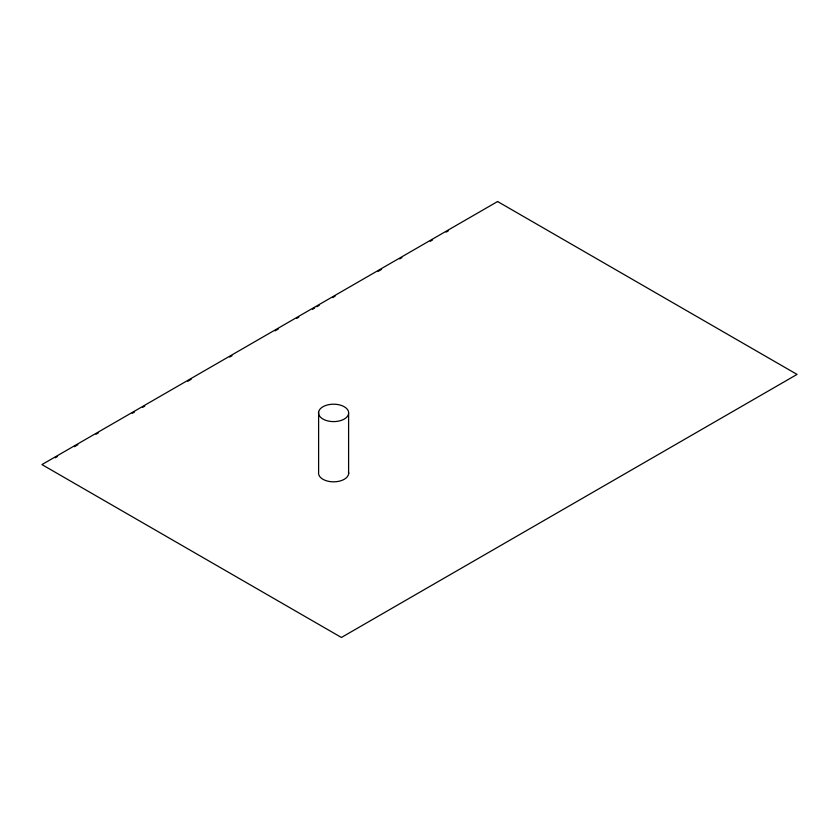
<?xml version="1.0" encoding="UTF-8"?>
<svg xmlns="http://www.w3.org/2000/svg" width="839" height="839" viewBox="0 0 839 839"><rect width="100%" height="100%" fill="white"/><g stroke="black" fill="none" stroke-linecap="round" stroke-linejoin="round"><path stroke-width="1.26" d="M55.217 457.811L57.482 456.5M74.472 446.684L77.87 444.722M96.003 434.256L98.268 432.955M132.258 413.323L134.523 412.012M142.462 407.439L144.728 406.128M187.779 381.273L191.177 379.312M229.708 357.068L231.973 355.757M275.024 330.902L278.422 328.94M296.555 318.474L298.82 317.163M312.423 309.308L314.688 308.007M316.953 306.696L319.219 305.386M332.81 297.541L335.076 296.23M378.137 271.375L381.535 269.403M399.668 258.936L401.933 257.636M430.26 241.275L432.525 239.975M446.117 232.12L448.383 230.809M348.604 413.742A15.06 8.694 0 0 1 324.85 419.982A15.06 8.694 0 0 1 327.367 404.985A15.06 8.694 0 0 1 348.604 413.742L348.604 473.972M318.61 412.064L318.61 472.294A15.06 8.694 0 0 0 334.121 481.827A15.06 8.694 0 0 0 348.468 471.696M497.6 201.528L41.95 464.586L341.4 637.472L797.05 374.414L497.6 201.528"/></g></svg>
